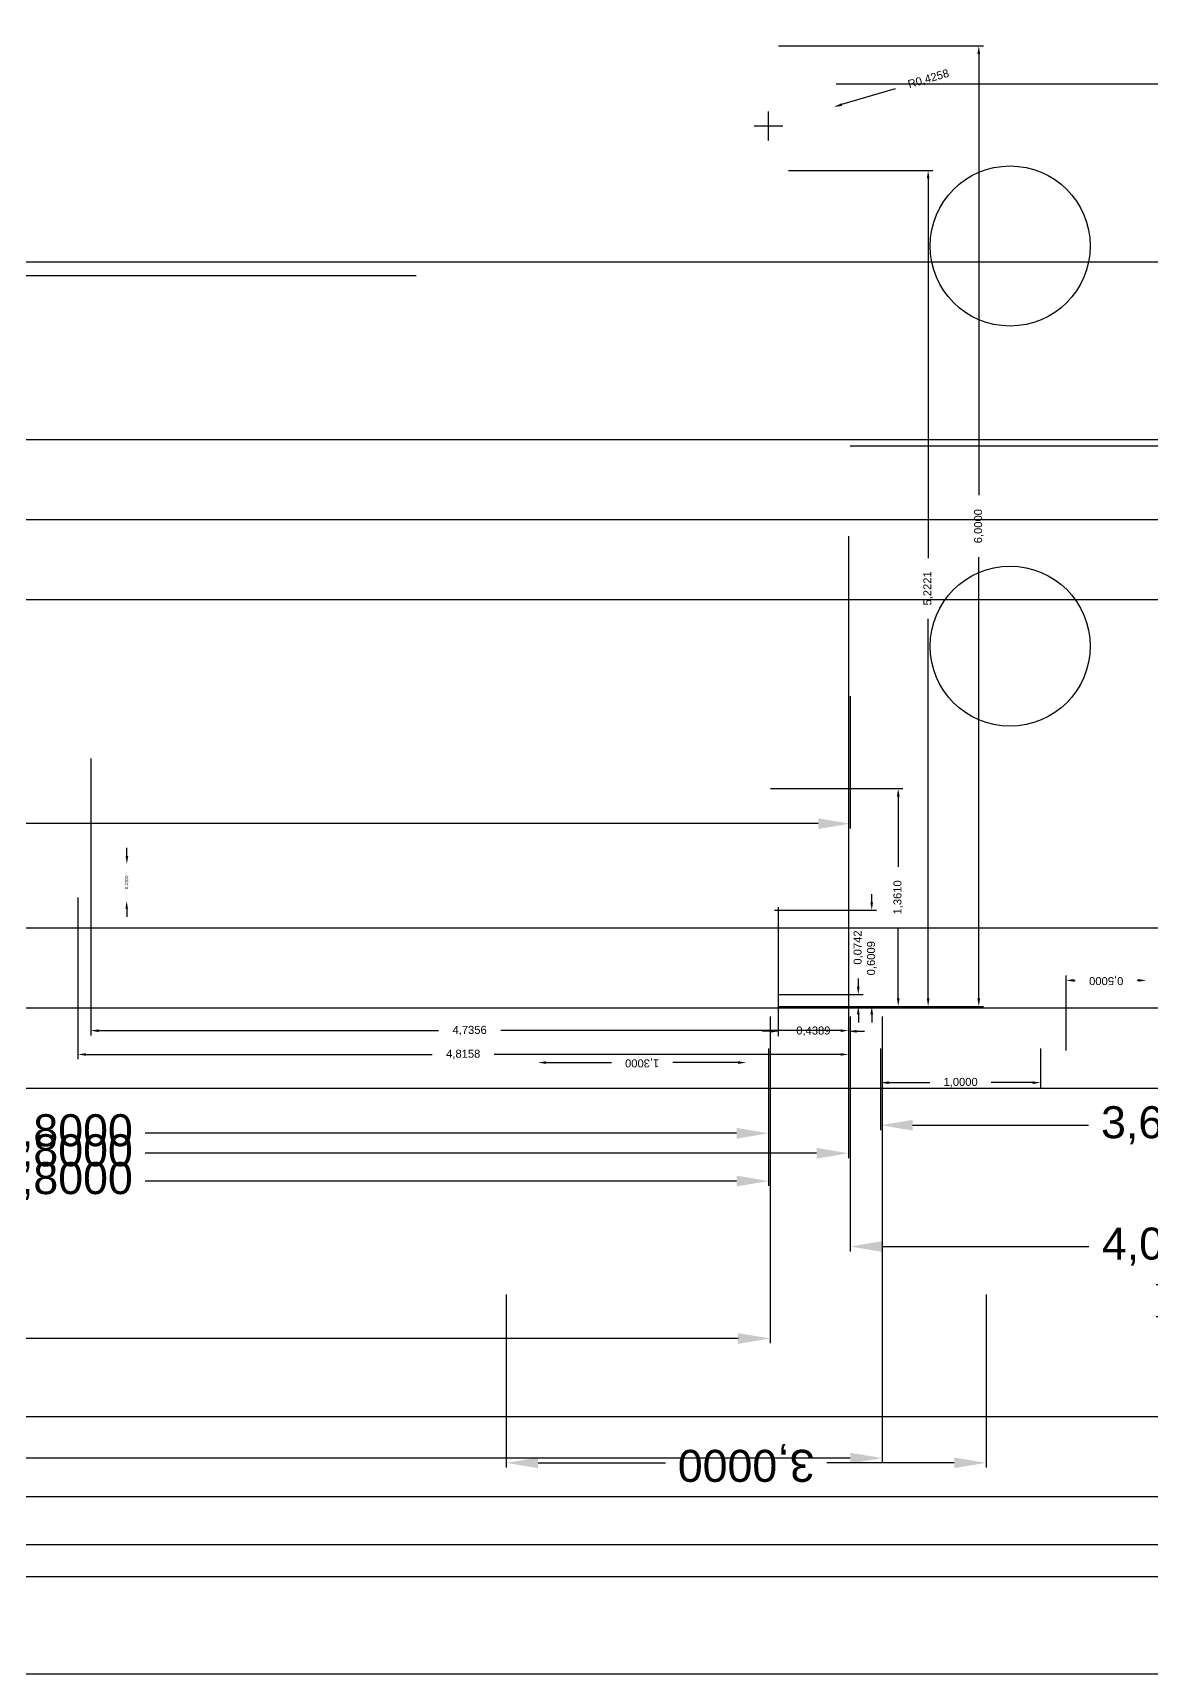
# Model space of a CAD drawing. Header units: millimetres. Extents: x -129 to 171, y -129 to 202.
# Drawn here: x 62.15 to 69.14, y 95.95 to 106.2 of the extents above; entities that cross this region are included whole.
import ezdxf

# ---------------------------------------------------------------- set-up
doc = ezdxf.new("R2010")
doc.units = ezdxf.units.MM
doc.header["$MEASUREMENT"] = 0
for name, color, linetype, plot in [('Acoperis', 180, 'Continuous', False), ('Dimensiuni interior_0', 11, 'Continuous', False), ('Dimensiuni interior_1', 11, 'Continuous', False), ('Utilități_1', 130, 'Continuous', False)]:
    doc.layers.add(name, color=color, linetype=linetype, plot=plot)
doc.styles.get("Standard").update_dxf_attribs({"font": 'arial.ttf'})
doc.dimstyles.new('Mici', dxfattribs={"dimtxt": 0.05, "dimasz": 0.05, "dimexe": 0.03, "dimexo": 0.0625, "dimgap": 0.09, "dimtad": 0, "dimdec": 4, "dimzin": 0, "dimtxsty": 'Standard', "dimcen": 0.09, "dimclrd": 1, "dimclre": 1, "dimadec": 0, "dimazin": 0, "dimtfac": 1, "dimtdec": 4, "dimtofl": 0, "dimtmove": 0, "dimatfit": 3, "dimfxl": 1, "dimtolj": 1, "dimtzin": 0, "dimarcsym": 0})

# ---------------------------------------------------------------- blocks, each defined once
blk = doc.blocks.new('*U32')
at = {"extrusion": (-1, 4.06467e-14, 2.35596e-14)}
for centre, radius, start, end in [((48.5, -16.8, -1.5), 51.8, 18.9246, 161.0754), ((48.5, -16.841, -1), 51.341, 19.1485, 160.8515), ((48.5, -16.841, -2), 51.341, 19.1485, 160.8515), ((48.5, -16.882, -1.5), 50.882, 19.3776, 160.6224)]:
    blk.add_arc(centre, radius, start, end, dxfattribs=at)
blk = doc.blocks.new('*U33')
at = {"layer": 'Acoperis', "color": 0, "linetype": 'ByBlock', "lineweight": -2, "transparency": 16777216, "rotation": 90.00000000000072}
for p in [(244.181, 135.356), (244.181, 132.305), (244.181, 129.253)]:
    blk.add_blockref('*U32', p, dxfattribs=at)
blk = doc.blocks.new('*D476')
at = {"layer": 'Defpoints', "color": 0, "transparency": 16777216}
for p in [(67.132, 104.551), (82.527, 104.551), (67.132, 103.693)]:
    blk.add_point(p, dxfattribs=at)
at = {"layer": 'Dimensiuni interior_1', "color": 1, "lineweight": -2, "transparency": 16777216}
for p, q in [((67.132, 104.489), (67.132, 103.663)), ((82.527, 104.489), (82.527, 103.663)), ((67.332, 103.693), (74.256, 103.693)), ((82.327, 103.693), (75.402, 103.693))]:
    blk.add_line(p, q, dxfattribs=at)
at = {"layer": 'Dimensiuni interior_1', "color": 1, "transparency": 16777216}
for points in [[(67.332, 103.726), (67.332, 103.659), (67.132, 103.693)], [(82.327, 103.726), (82.327, 103.659), (82.527, 103.693)]]:
    blk.add_solid(points, dxfattribs=at)
at = {"layer": 'Dimensiuni interior_1', "color": 0, "transparency": 16777216, "insert": (74.829, 103.693), "char_height": 0.2, "attachment_point": 5}
blk.add_mtext('\\A1;15,3950', dxfattribs=at)
blk = doc.blocks.new('*D529')
at = {"layer": 'Defpoints', "color": 0, "transparency": 16777216}
for p in [(82.527, 102.551), (86.527, 102.551), (82.527, 101.051)]:
    blk.add_point(p, dxfattribs=at)
at = {"layer": 'Dimensiuni interior_1', "color": 1, "lineweight": -2, "transparency": 16777216}
for p, q in [((82.527, 102.489), (82.527, 101.021)), ((86.527, 102.489), (86.527, 101.021)), ((82.727, 101.051), (84.018, 101.051)), ((86.327, 101.051), (85.035, 101.051))]:
    blk.add_line(p, q, dxfattribs=at)
at = {"layer": 'Dimensiuni interior_1', "color": 1, "transparency": 16777216}
for points in [[(82.727, 101.085), (82.727, 101.018), (82.527, 101.051)], [(86.327, 101.085), (86.327, 101.018), (86.527, 101.051)]]:
    blk.add_solid(points, dxfattribs=at)
at = {"layer": 'Dimensiuni interior_1', "color": 0, "transparency": 16777216, "insert": (84.527, 101.051), "char_height": 0.2, "attachment_point": 5}
blk.add_mtext('\\A1;4,0000', dxfattribs=at)
blk = doc.blocks.new('*D531')
at = {"layer": 'Defpoints', "color": 0, "transparency": 16777216}
for p in [(82.717, 102.351), (86.327, 102.351), (86.327, 101.809)]:
    blk.add_point(p, dxfattribs=at)
at = {"layer": 'Dimensiuni interior_1', "color": 1, "lineweight": -2, "transparency": 16777216}
for p, q in [((82.717, 102.289), (82.717, 101.779)), ((86.327, 102.289), (86.327, 101.779)), ((82.917, 101.809), (84.017, 101.809)), ((86.127, 101.809), (85.026, 101.809))]:
    blk.add_line(p, q, dxfattribs=at)
at = {"layer": 'Dimensiuni interior_1', "color": 1, "transparency": 16777216}
for points in [[(82.917, 101.842), (82.917, 101.776), (82.717, 101.809)], [(86.127, 101.842), (86.127, 101.776), (86.327, 101.809)]]:
    blk.add_solid(points, dxfattribs=at)
at = {"layer": 'Dimensiuni interior_1', "color": 0, "transparency": 16777216, "insert": (84.522, 101.809), "char_height": 0.2, "attachment_point": 5}
blk.add_mtext('\\A1;3,6100', dxfattribs=at)
blk = doc.blocks.new('*D535')
at = {"layer": 'Defpoints', "color": 0, "transparency": 16777216}
for p in [(82.717, 102.351), (83.717, 102.351), (83.717, 102.075)]:
    blk.add_point(p, dxfattribs=at)
at = {"layer": 'Dimensiuni interior_1', "color": 1, "lineweight": -2, "transparency": 16777216}
for p, q in [((82.717, 102.289), (82.717, 102.045)), ((83.717, 102.289), (83.717, 102.045)), ((82.767, 102.075), (83.025, 102.075)), ((83.667, 102.075), (83.408, 102.075))]:
    blk.add_line(p, q, dxfattribs=at)
at = {"layer": 'Dimensiuni interior_1', "color": 1, "transparency": 16777216}
for points in [[(82.767, 102.083), (82.767, 102.066), (82.717, 102.075)], [(83.667, 102.083), (83.667, 102.066), (83.717, 102.075)]]:
    blk.add_solid(points, dxfattribs=at)
at = {"layer": 'Dimensiuni interior_1', "color": 0, "transparency": 16777216, "insert": (83.217, 102.075), "char_height": 0.05, "attachment_point": 5}
blk.add_mtext('\\A1;1,0000', dxfattribs=at)
blk = doc.blocks.new('*D536')
at = {"layer": 'Defpoints', "color": 0, "transparency": 16777216}
for p in [(73.217, 102.351), (82.017, 102.351), (82.017, 101.46)]:
    blk.add_point(p, dxfattribs=at)
at = {"layer": 'Dimensiuni interior_1', "color": 1, "lineweight": -2, "transparency": 16777216}
for p, q in [((73.217, 102.289), (73.217, 101.43)), ((82.017, 102.289), (82.017, 101.43)), ((73.417, 101.46), (77.112, 101.46)), ((81.817, 101.46), (78.121, 101.46))]:
    blk.add_line(p, q, dxfattribs=at)
at = {"layer": 'Dimensiuni interior_1', "color": 1, "transparency": 16777216}
for points in [[(73.417, 101.494), (73.417, 101.427), (73.217, 101.46)], [(81.817, 101.494), (81.817, 101.427), (82.017, 101.46)]]:
    blk.add_solid(points, dxfattribs=at)
at = {"layer": 'Dimensiuni interior_1', "color": 0, "transparency": 16777216, "insert": (77.617, 101.46), "char_height": 0.2, "attachment_point": 5}
blk.add_mtext('\\A1;8,8000', dxfattribs=at)
blk = doc.blocks.new('*D541')
at = {"layer": 'Defpoints', "color": 0, "transparency": 16777216}
for p in [(73.217, 102.351), (82.017, 102.351), (82.017, 101.759)]:
    blk.add_point(p, dxfattribs=at)
at = {"layer": 'Dimensiuni interior_1', "color": 1, "lineweight": -2, "transparency": 16777216}
for p, q in [((73.217, 102.289), (73.217, 101.729)), ((82.017, 102.289), (82.017, 101.729)), ((73.417, 101.759), (77.112, 101.759)), ((81.817, 101.759), (78.121, 101.759))]:
    blk.add_line(p, q, dxfattribs=at)
at = {"layer": 'Dimensiuni interior_1', "color": 1, "transparency": 16777216}
for points in [[(73.417, 101.792), (73.417, 101.725), (73.217, 101.759)], [(81.817, 101.792), (81.817, 101.725), (82.017, 101.759)]]:
    blk.add_solid(points, dxfattribs=at)
at = {"layer": 'Dimensiuni interior_1', "color": 0, "transparency": 16777216, "insert": (77.617, 101.759), "char_height": 0.2, "attachment_point": 5}
blk.add_mtext('\\A1;8,8000', dxfattribs=at)
blk = doc.blocks.new('*D557')
at = {"layer": 'Defpoints', "color": 0, "transparency": 16777216}
for p in [(61.727, 102.551), (82.027, 102.551), (82.027, 100.477)]:
    blk.add_point(p, dxfattribs=at)
at = {"layer": 'Dimensiuni interior_1', "color": 1, "lineweight": -2, "transparency": 16777216}
for p, q in [((61.727, 102.489), (61.727, 100.447)), ((82.027, 102.489), (82.027, 100.447)), ((61.927, 100.477), (71.292, 100.477)), ((81.827, 100.477), (72.461, 100.477))]:
    blk.add_line(p, q, dxfattribs=at)
at = {"layer": 'Dimensiuni interior_1', "color": 1, "transparency": 16777216}
for points in [[(61.927, 100.51), (61.927, 100.443), (61.727, 100.477)], [(81.827, 100.51), (81.827, 100.443), (82.027, 100.477)]]:
    blk.add_solid(points, dxfattribs=at)
at = {"layer": 'Dimensiuni interior_1', "color": 0, "transparency": 16777216, "insert": (71.877, 100.477), "char_height": 0.2, "attachment_point": 5}
blk.add_mtext('\\A1;20,3000', dxfattribs=at)
blk = doc.blocks.new('*D558')
at = {"layer": 'Defpoints', "color": 0, "transparency": 16777216}
for p in [(61.727, 102.551), (82.727, 102.551), (82.727, 99.73)]:
    blk.add_point(p, dxfattribs=at)
at = {"layer": 'Dimensiuni interior_1', "color": 1, "lineweight": -2, "transparency": 16777216}
for p, q in [((61.727, 102.489), (61.727, 99.7)), ((82.727, 102.489), (82.727, 99.7)), ((61.927, 99.73), (71.642, 99.73)), ((82.527, 99.73), (72.811, 99.73))]:
    blk.add_line(p, q, dxfattribs=at)
at = {"layer": 'Dimensiuni interior_1', "color": 1, "transparency": 16777216}
for points in [[(61.927, 99.763), (61.927, 99.696), (61.727, 99.73)], [(82.527, 99.763), (82.527, 99.696), (82.727, 99.73)]]:
    blk.add_solid(points, dxfattribs=at)
at = {"layer": 'Dimensiuni interior_1', "color": 0, "transparency": 16777216, "insert": (72.227, 99.73), "char_height": 0.2, "attachment_point": 5}
blk.add_mtext('\\A1;21,0000', dxfattribs=at)
blk = doc.blocks.new('*D559')
at = {"layer": 'Defpoints', "color": 0, "transparency": 16777216}
for p in [(61.727, 102.551), (86.327, 102.551), (86.327, 99.188)]:
    blk.add_point(p, dxfattribs=at)
at = {"layer": 'Dimensiuni interior_1', "color": 1, "lineweight": -2, "transparency": 16777216}
for p, q in [((61.727, 102.489), (61.727, 99.158)), ((86.327, 102.489), (86.327, 99.158)), ((61.927, 99.188), (73.442, 99.188)), ((86.127, 99.188), (74.611, 99.188))]:
    blk.add_line(p, q, dxfattribs=at)
at = {"layer": 'Dimensiuni interior_1', "color": 1, "transparency": 16777216}
for points in [[(61.927, 99.222), (61.927, 99.155), (61.727, 99.188)], [(86.127, 99.222), (86.127, 99.155), (86.327, 99.188)]]:
    blk.add_solid(points, dxfattribs=at)
at = {"layer": 'Dimensiuni interior_1', "color": 0, "transparency": 16777216, "insert": (74.027, 99.188), "char_height": 0.2, "attachment_point": 5}
blk.add_mtext('\\A1;24,6000', dxfattribs=at)
blk = doc.blocks.new('*D560')
at = {"layer": 'Defpoints', "color": 0, "transparency": 16777216}
for p in [(61.727, 102.551), (86.527, 102.551), (86.527, 98.38)]:
    blk.add_point(p, dxfattribs=at)
at = {"layer": 'Dimensiuni interior_1', "color": 1, "lineweight": -2, "transparency": 16777216}
for p, q in [((61.727, 102.489), (61.727, 98.35)), ((86.527, 102.489), (86.527, 98.35)), ((61.927, 98.38), (73.542, 98.38)), ((86.327, 98.38), (74.711, 98.38))]:
    blk.add_line(p, q, dxfattribs=at)
at = {"layer": 'Dimensiuni interior_1', "color": 1, "transparency": 16777216}
for points in [[(61.927, 98.413), (61.927, 98.346), (61.727, 98.38)], [(86.327, 98.413), (86.327, 98.346), (86.527, 98.38)]]:
    blk.add_solid(points, dxfattribs=at)
at = {"layer": 'Dimensiuni interior_1', "color": 0, "transparency": 16777216, "insert": (74.127, 98.38), "char_height": 0.2, "attachment_point": 5}
blk.add_mtext('\\A1;24,8000', dxfattribs=at)
blk = doc.blocks.new('*D579')
at = {"layer": 'Defpoints', "color": 0, "transparency": 16777216}
for p in [(72.717, 105.551), (82.517, 105.551), (82.517, 101.634)]:
    blk.add_point(p, dxfattribs=at)
at = {"layer": 'Dimensiuni interior_1', "color": 1, "lineweight": -2, "transparency": 16777216}
for p, q in [((72.717, 105.489), (72.717, 101.604)), ((82.517, 105.489), (82.517, 101.604)), ((72.917, 101.634), (77.112, 101.634)), ((82.317, 101.634), (78.121, 101.634))]:
    blk.add_line(p, q, dxfattribs=at)
at = {"layer": 'Dimensiuni interior_1', "color": 1, "transparency": 16777216}
for points in [[(72.917, 101.667), (72.917, 101.6), (72.717, 101.634)], [(82.317, 101.667), (82.317, 101.6), (82.517, 101.634)]]:
    blk.add_solid(points, dxfattribs=at)
at = {"layer": 'Dimensiuni interior_1', "color": 0, "transparency": 16777216, "insert": (77.617, 101.634), "char_height": 0.2, "attachment_point": 5}
blk.add_mtext('\\A1;9,8000', dxfattribs=at)
blk = doc.blocks.new('*D580')
at = {"layer": 'Defpoints', "color": 0, "transparency": 16777216}
for p in [(82.017, 108.551), (83.331, 108.551), (82.017, 102.551)]:
    blk.add_point(p, dxfattribs=at)
at = {"layer": 'Dimensiuni interior_1', "color": 1, "lineweight": -2, "transparency": 16777216}
for p, q in [((82.079, 108.551), (83.361, 108.551)), ((83.331, 108.501), (83.331, 105.745)), ((83.331, 102.601), (83.331, 105.357)), ((82.079, 102.551), (83.361, 102.551))]:
    blk.add_line(p, q, dxfattribs=at)
at = {"layer": 'Dimensiuni interior_1', "color": 1, "transparency": 16777216}
for points in [[(83.322, 108.501), (83.339, 108.501), (83.331, 108.551)], [(83.322, 102.601), (83.339, 102.601), (83.331, 102.551)]]:
    blk.add_solid(points, dxfattribs=at)
at = {"layer": 'Dimensiuni interior_1', "color": 0, "transparency": 16777216, "insert": (83.331, 105.551), "char_height": 0.05, "attachment_point": 5, "rotation": 90}
blk.add_mtext('\\A1;6,0000', dxfattribs=at)
blk = doc.blocks.new('*D581')
at = {"layer": 'Defpoints', "color": 0, "transparency": 16777216}
for p in [(82.425, 108.17, 0.05), (82.017, 108.051, 0.05)]:
    blk.add_point(p, dxfattribs=at)
at = {"layer": 'Dimensiuni interior_1', "color": 1, "lineweight": -2, "transparency": 16777216}
for p, q in [((82.808, 108.282), (82.473, 108.184)), ((82.017, 107.961), (82.017, 108.141)), ((81.927, 108.051), (82.107, 108.051))]:
    blk.add_line(p, q, dxfattribs=at)
at = {"layer": 'Dimensiuni interior_1', "color": 1, "transparency": 16777216}
blk.add_solid([(82.471, 108.192), (82.476, 108.176), (82.425, 108.17)], dxfattribs=at)
at = {"layer": 'Dimensiuni interior_1', "color": 0, "transparency": 16777216, "insert": (83.017, 108.343), "char_height": 0.05, "attachment_point": 5, "rotation": 16.2351}
blk.add_mtext('\\A1;R0,4258', dxfattribs=at)
blk = doc.blocks.new('*D582')
at = {"layer": 'Defpoints', "color": 0, "transparency": 16777216}
for p in [(82.517, 105.489), (77.701, 103.294, 0.01), (82.517, 102.251)]:
    blk.add_point(p, dxfattribs=at)
at = {"layer": 'Dimensiuni interior_1', "color": 1, "lineweight": -2, "transparency": 16777216}
for p, q in [((82.517, 105.426), (82.517, 102.221)), ((77.701, 103.232), (77.701, 102.221)), ((77.751, 102.251), (79.914, 102.251)), ((82.467, 102.251), (80.303, 102.251))]:
    blk.add_line(p, q, dxfattribs=at)
at = {"layer": 'Dimensiuni interior_1', "color": 1, "transparency": 16777216}
for points in [[(77.751, 102.259), (77.751, 102.243), (77.701, 102.251)], [(82.467, 102.259), (82.467, 102.243), (82.517, 102.251)]]:
    blk.add_solid(points, dxfattribs=at)
at = {"layer": 'Dimensiuni interior_1', "color": 0, "transparency": 16777216, "insert": (80.109, 102.251), "char_height": 0.05, "attachment_point": 5}
blk.add_mtext('\\A1;4,8158', dxfattribs=at)
blk = doc.blocks.new('*D583')
at = {"layer": 'Defpoints', "color": 0, "transparency": 16777216}
for p in [(82.517, 105.489), (77.781, 104.162, 0.01), (77.781, 102.4)]:
    blk.add_point(p, dxfattribs=at)
at = {"layer": 'Dimensiuni interior_1', "color": 1, "lineweight": -2, "transparency": 16777216}
for p, q in [((82.517, 105.426), (82.517, 102.37)), ((77.781, 104.1), (77.781, 102.37)), ((77.831, 102.4), (79.954, 102.4)), ((82.467, 102.4), (80.344, 102.4))]:
    blk.add_line(p, q, dxfattribs=at)
at = {"layer": 'Dimensiuni interior_1', "color": 1, "transparency": 16777216}
for points in [[(77.831, 102.408), (77.831, 102.391), (77.781, 102.4)], [(82.467, 102.408), (82.467, 102.391), (82.517, 102.4)]]:
    blk.add_solid(points, dxfattribs=at)
at = {"layer": 'Dimensiuni interior_1', "color": 0, "transparency": 16777216, "insert": (80.149, 102.4), "char_height": 0.05, "attachment_point": 5}
blk.add_mtext('\\A1;4,7356', dxfattribs=at)
blk = doc.blocks.new('*D584')
at = {"layer": 'Defpoints', "color": 0, "transparency": 16777216}
for p in [(77.861, 103.441), (77.861, 103.211), (78.006, 103.211)]:
    blk.add_point(p, dxfattribs=at)
at = {"layer": 'Dimensiuni interior_1', "color": 1, "lineweight": -2, "transparency": 16777216}
for p, q in [((78.007, 103.491), (78.007, 103.541)), ((78.006, 103.161), (78.006, 103.111))]:
    blk.add_line(p, q, dxfattribs=at)
at = {"layer": 'Dimensiuni interior_1', "color": 1, "transparency": 16777216}
for points in [[(77.999, 103.491), (78.016, 103.491), (78.007, 103.441)], [(77.998, 103.161), (78.014, 103.161), (78.006, 103.211)]]:
    blk.add_solid(points, dxfattribs=at)
at = {"layer": 'Dimensiuni interior_1', "color": 0, "transparency": 16777216, "insert": (78.007, 103.326), "char_height": 0.02, "attachment_point": 5, "rotation": 89.7665}
blk.add_mtext('\\A1;0,2300', dxfattribs=at)
blk = doc.blocks.new('*D586')
at = {"layer": 'Defpoints', "color": 0, "transparency": 16777216}
for p in [(81.991, 103.152, 0.01), (82.662, 103.152), (82.079, 102.551)]:
    blk.add_point(p, dxfattribs=at)
at = {"layer": 'Dimensiuni interior_1', "color": 1, "lineweight": -2, "transparency": 16777216}
for p, q in [((82.662, 103.202), (82.662, 103.252)), ((82.054, 103.152), (82.692, 103.152)), ((82.142, 102.551), (82.692, 102.551)), ((82.662, 102.501), (82.662, 102.451))]:
    blk.add_line(p, q, dxfattribs=at)
at = {"layer": 'Dimensiuni interior_1', "color": 1, "transparency": 16777216}
for points in [[(82.653, 103.202), (82.67, 103.202), (82.662, 103.152)], [(82.653, 102.501), (82.67, 102.501), (82.662, 102.551)]]:
    blk.add_solid(points, dxfattribs=at)
at = {"layer": 'Dimensiuni interior_1', "color": 0, "transparency": 16777216, "insert": (82.662, 102.852), "char_height": 0.05, "attachment_point": 5, "rotation": 90}
blk.add_mtext('\\A1;0,6009', dxfattribs=at)
blk = doc.blocks.new('*D587')
at = {"layer": 'Defpoints', "color": 0, "transparency": 16777216}
for p in [(81.967, 103.912, 0.01), (82.827, 103.912), (82.079, 102.551)]:
    blk.add_point(p, dxfattribs=at)
at = {"layer": 'Dimensiuni interior_1', "color": 1, "lineweight": -2, "transparency": 16777216}
for p, q in [((82.029, 103.912), (82.857, 103.912)), ((82.827, 103.862), (82.827, 103.423)), ((82.827, 102.601), (82.827, 103.04)), ((82.142, 102.551), (82.857, 102.551))]:
    blk.add_line(p, q, dxfattribs=at)
at = {"layer": 'Dimensiuni interior_1', "color": 1, "transparency": 16777216}
for points in [[(82.819, 103.862), (82.836, 103.862), (82.827, 103.912)], [(82.819, 102.601), (82.836, 102.601), (82.827, 102.551)]]:
    blk.add_solid(points, dxfattribs=at)
at = {"layer": 'Dimensiuni interior_1', "color": 0, "transparency": 16777216, "insert": (82.827, 103.232), "char_height": 0.05, "attachment_point": 5, "rotation": 90}
blk.add_mtext('\\A1;1,3610', dxfattribs=at)
blk = doc.blocks.new('*D588')
at = {"layer": 'Defpoints', "color": 0, "transparency": 16777216}
for p in [(82.017, 102.625, 0.05), (82.079, 102.551), (82.578, 102.625)]:
    blk.add_point(p, dxfattribs=at)
at = {"layer": 'Dimensiuni interior_1', "color": 1, "lineweight": -2, "transparency": 16777216}
for p, q in [((82.578, 102.675), (82.578, 102.725)), ((82.079, 102.625), (82.608, 102.625)), ((82.142, 102.551), (82.608, 102.551)), ((82.578, 102.501), (82.578, 102.451))]:
    blk.add_line(p, q, dxfattribs=at)
at = {"layer": 'Dimensiuni interior_1', "color": 1, "transparency": 16777216}
for points in [[(82.569, 102.675), (82.586, 102.675), (82.578, 102.625)], [(82.569, 102.501), (82.586, 102.501), (82.578, 102.551)]]:
    blk.add_solid(points, dxfattribs=at)
at = {"layer": 'Dimensiuni interior_1', "color": 0, "transparency": 16777216, "insert": (82.578, 102.919), "char_height": 0.05, "attachment_point": 5, "rotation": 90}
blk.add_mtext('\\A1;0,0742', dxfattribs=at)
blk = doc.blocks.new('*D589')
at = {"layer": 'Defpoints', "color": 0, "transparency": 16777216}
for p in [(82.079, 107.773, 0.01), (83.014, 107.773), (82.079, 102.551)]:
    blk.add_point(p, dxfattribs=at)
at = {"layer": 'Dimensiuni interior_1', "color": 1, "lineweight": -2, "transparency": 16777216}
for p, q in [((82.142, 107.773), (83.044, 107.773)), ((83.014, 107.723), (83.014, 105.351)), ((83.014, 102.601), (83.014, 104.973)), ((82.142, 102.551), (83.044, 102.551))]:
    blk.add_line(p, q, dxfattribs=at)
at = {"layer": 'Dimensiuni interior_1', "color": 1, "transparency": 16777216}
for points in [[(83.006, 107.723), (83.023, 107.723), (83.014, 107.773)], [(83.006, 102.601), (83.023, 102.601), (83.014, 102.551)]]:
    blk.add_solid(points, dxfattribs=at)
at = {"layer": 'Dimensiuni interior_1', "color": 0, "transparency": 16777216, "insert": (83.014, 105.162), "char_height": 0.05, "attachment_point": 5, "rotation": 90}
blk.add_mtext('\\A1;5,2221', dxfattribs=at)
blk = doc.blocks.new('*D590')
at = {"layer": 'Defpoints', "color": 0, "transparency": 16777216}
for p in [(82.517, 105.489), (82.078, 103.235, 0.01), (82.078, 102.396)]:
    blk.add_point(p, dxfattribs=at)
at = {"layer": 'Dimensiuni interior_1', "color": 1, "lineweight": -2, "transparency": 16777216}
for p, q in [((82.517, 105.426), (82.517, 102.366)), ((82.078, 103.172), (82.078, 102.366)), ((82.028, 102.396), (81.978, 102.396)), ((82.567, 102.396), (82.617, 102.396))]:
    blk.add_line(p, q, dxfattribs=at)
at = {"layer": 'Dimensiuni interior_1', "color": 1, "transparency": 16777216}
for points in [[(82.028, 102.404), (82.028, 102.387), (82.078, 102.396)], [(82.567, 102.404), (82.567, 102.387), (82.517, 102.396)]]:
    blk.add_solid(points, dxfattribs=at)
at = {"layer": 'Dimensiuni interior_1', "color": 0, "transparency": 16777216, "insert": (82.297, 102.396), "char_height": 0.05, "attachment_point": 5}
blk.add_mtext('\\A1;0,4389', dxfattribs=at)
blk = doc.blocks.new('*D634')
at = {"layer": 'Defpoints', "color": 0, "transparency": 16777216}
for p in [(84.377, 113.614), (84.377, 100.814), (86.56, 100.814)]:
    blk.add_point(p, dxfattribs=at)
at = {"layer": 'Dimensiuni interior_0', "color": 1, "lineweight": -2, "transparency": 16777216}
for p, q in [((84.439, 113.614), (86.59, 113.614)), ((86.56, 113.414), (86.56, 107.787)), ((86.56, 101.014), (86.56, 106.641)), ((84.439, 100.814), (86.59, 100.814))]:
    blk.add_line(p, q, dxfattribs=at)
at = {"layer": 'Dimensiuni interior_0', "color": 1, "transparency": 16777216}
for points in [[(86.526, 113.414), (86.593, 113.414), (86.56, 113.614)], [(86.526, 101.014), (86.593, 101.014), (86.56, 100.814)]]:
    blk.add_solid(points, dxfattribs=at)
at = {"layer": 'Dimensiuni interior_0', "color": 0, "transparency": 16777216, "insert": (86.56, 107.214), "char_height": 0.2, "attachment_point": 5, "rotation": 90}
blk.add_mtext('\\A1;12,8000', dxfattribs=at)
blk = doc.blocks.new('*D635')
at = {"layer": 'Defpoints', "color": 0, "transparency": 16777216}
for p in [(84.377, 113.614), (84.377, 100.614), (87.012, 100.614)]:
    blk.add_point(p, dxfattribs=at)
at = {"layer": 'Dimensiuni interior_0', "color": 1, "lineweight": -2, "transparency": 16777216}
for p, q in [((84.439, 113.614), (87.042, 113.614)), ((87.012, 113.414), (87.012, 107.687)), ((87.012, 100.814), (87.012, 106.541)), ((84.439, 100.614), (87.042, 100.614))]:
    blk.add_line(p, q, dxfattribs=at)
at = {"layer": 'Dimensiuni interior_0', "color": 1, "transparency": 16777216}
for points in [[(86.979, 113.414), (87.046, 113.414), (87.012, 113.614)], [(86.979, 100.814), (87.046, 100.814), (87.012, 100.614)]]:
    blk.add_solid(points, dxfattribs=at)
at = {"layer": 'Dimensiuni interior_0', "color": 0, "transparency": 16777216, "insert": (87.012, 107.114), "char_height": 0.2, "attachment_point": 5, "rotation": 90}
blk.add_mtext('\\A1;13,0000', dxfattribs=at)
blk = doc.blocks.new('*D638')
at = {"layer": 'Defpoints', "color": 0, "transparency": 16777216}
for p in [(84.377, 113.614), (82.377, 108.314, 0.2), (86.233, 108.314)]:
    blk.add_point(p, dxfattribs=at)
at = {"layer": 'Dimensiuni interior_0', "color": 1, "lineweight": -2, "transparency": 16777216}
for p, q in [((84.439, 113.614), (86.263, 113.614)), ((86.233, 113.414), (86.233, 111.469)), ((86.233, 108.514), (86.233, 110.459)), ((82.439, 108.314), (86.263, 108.314))]:
    blk.add_line(p, q, dxfattribs=at)
at = {"layer": 'Dimensiuni interior_0', "color": 1, "transparency": 16777216}
for points in [[(86.199, 113.414), (86.266, 113.414), (86.233, 113.614)], [(86.199, 108.514), (86.266, 108.514), (86.233, 108.314)]]:
    blk.add_solid(points, dxfattribs=at)
at = {"layer": 'Dimensiuni interior_0', "color": 0, "transparency": 16777216, "insert": (86.233, 110.964), "char_height": 0.2, "attachment_point": 5, "rotation": 90}
blk.add_mtext('\\A1;5,3000', dxfattribs=at)
blk = doc.blocks.new('*D639')
at = {"layer": 'Defpoints', "color": 0, "transparency": 16777216}
for p in [(84.377, 102.714), (83.877, 102.214), (84.377, 102.214)]:
    blk.add_point(p, dxfattribs=at)
at = {"layer": 'Dimensiuni interior_0', "color": 1, "lineweight": -2, "transparency": 16777216}
for p, q in [((83.877, 102.276), (83.877, 102.744)), ((83.927, 102.714), (83.933, 102.714)), ((84.327, 102.714), (84.32, 102.714))]:
    blk.add_line(p, q, dxfattribs=at)
at = {"layer": 'Dimensiuni interior_0', "color": 1, "transparency": 16777216}
for points in [[(83.927, 102.705), (83.927, 102.722), (83.877, 102.714)], [(84.327, 102.705), (84.327, 102.722), (84.377, 102.714)]]:
    blk.add_solid(points, dxfattribs=at)
at = {"layer": 'Dimensiuni interior_0', "color": 0, "transparency": 16777216, "insert": (84.127, 102.714), "char_height": 0.05, "attachment_point": 5, "rotation": 180}
blk.add_mtext('\\A1;0,5000', dxfattribs=at)
blk = doc.blocks.new('*D641')
at = {"layer": 'Defpoints', "color": 0, "transparency": 16777216}
for p in [(80.377, 100.814), (83.377, 100.814), (80.377, 99.7)]:
    blk.add_point(p, dxfattribs=at)
at = {"layer": 'Dimensiuni interior_0', "color": 1, "lineweight": -2, "transparency": 16777216}
for p, q in [((80.377, 100.751), (80.377, 99.67)), ((83.377, 100.751), (83.377, 99.67)), ((80.577, 99.7), (81.372, 99.7)), ((83.177, 99.7), (82.381, 99.7))]:
    blk.add_line(p, q, dxfattribs=at)
at = {"layer": 'Dimensiuni interior_0', "color": 1, "transparency": 16777216}
for points in [[(80.577, 99.667), (80.577, 99.733), (80.377, 99.7)], [(83.177, 99.667), (83.177, 99.733), (83.377, 99.7)]]:
    blk.add_solid(points, dxfattribs=at)
at = {"layer": 'Dimensiuni interior_0', "color": 0, "transparency": 16777216, "insert": (81.877, 99.7), "char_height": 0.2, "attachment_point": 5, "rotation": 180}
blk.add_mtext('\\A1;3,0000', dxfattribs=at)
blk = doc.blocks.new('*D642')
at = {"layer": 'Defpoints', "color": 0, "transparency": 16777216}
for p in [(80.577, 102.214), (80.577, 102.2), (81.877, 102.214)]:
    blk.add_point(p, dxfattribs=at)
at = {"layer": 'Dimensiuni interior_0', "color": 1, "lineweight": -2, "transparency": 16777216}
for p, q in [((80.627, 102.2), (81.035, 102.2)), ((81.827, 102.2), (81.418, 102.2))]:
    blk.add_line(p, q, dxfattribs=at)
at = {"layer": 'Dimensiuni interior_0', "color": 1, "transparency": 16777216}
for points in [[(80.627, 102.192), (80.627, 102.209), (80.577, 102.2)], [(81.827, 102.192), (81.827, 102.209), (81.877, 102.2)]]:
    blk.add_solid(points, dxfattribs=at)
at = {"layer": 'Dimensiuni interior_0', "color": 0, "transparency": 16777216, "insert": (81.227, 102.2), "char_height": 0.05, "attachment_point": 5, "rotation": 180}
blk.add_mtext('\\A1;1,3000', dxfattribs=at)
blk = doc.blocks.new('*D890')
at = {"layer": 'Defpoints', "color": 0, "transparency": 16777216}
for p in [(61.727, 108.551), (84.727, 108.551), (84.727, 107.201)]:
    blk.add_point(p, dxfattribs=at)
at = {"layer": 'Dimensiuni interior_1', "color": 1, "lineweight": -2, "transparency": 16777216}
for p, q in [((61.727, 108.489), (61.727, 107.171)), ((84.727, 108.489), (84.727, 107.171)), ((61.777, 107.201), (73.013, 107.201)), ((84.677, 107.201), (73.44, 107.201))]:
    blk.add_line(p, q, dxfattribs=at)
at = {"layer": 'Dimensiuni interior_1', "color": 1, "transparency": 16777216}
for points in [[(61.777, 107.209), (61.777, 107.193), (61.727, 107.201)], [(84.677, 107.209), (84.677, 107.193), (84.727, 107.201)]]:
    blk.add_solid(points, dxfattribs=at)
at = {"layer": 'Dimensiuni interior_1', "color": 0, "transparency": 16777216, "insert": (73.227, 107.201), "char_height": 0.05, "attachment_point": 5}
blk.add_mtext('\\A1;23,0000', dxfattribs=at)
blk = doc.blocks.new('*D939')
at = {"layer": 'Defpoints', "color": 0, "transparency": 16777216}
for p in [(73.889, 117.051), (79.877, 117.051), (79.877, 107.114)]:
    blk.add_point(p, dxfattribs=at)
at = {"layer": 'Dimensiuni interior_0', "color": 1, "lineweight": -2, "transparency": 16777216}
for p, q in [((79.814, 117.051), (73.859, 117.051)), ((73.889, 116.851), (73.889, 112.588)), ((73.889, 107.314), (73.889, 111.577)), ((79.814, 107.114), (73.859, 107.114))]:
    blk.add_line(p, q, dxfattribs=at)
at = {"layer": 'Dimensiuni interior_0', "color": 1, "transparency": 16777216}
for points in [[(73.856, 116.851), (73.922, 116.851), (73.889, 117.051)], [(73.856, 107.314), (73.922, 107.314), (73.889, 107.114)]]:
    blk.add_solid(points, dxfattribs=at)
at = {"layer": 'Dimensiuni interior_0', "color": 0, "transparency": 16777216, "insert": (73.889, 112.083), "char_height": 0.2, "attachment_point": 5, "rotation": 90}
blk.add_mtext('\\A1;9,9375', dxfattribs=at)
blk = doc.blocks.new('A$Ca0c041a6')
at = {"layer": 'Utilități_1', "extrusion": (0, -1, -2.22045e-16)}
blk.add_line((42.32116, 25.47289, 10.95), (42.32116, 25.47289, 10.45), dxfattribs=at)
at = {"layer": 'Utilități_1', "color": 1}
blk.add_line((49.24982, 23.8, 10), (47.24982, 23.8, 10), dxfattribs=at)
for centre in [(48.24982, 25.05, 10), (48.24982, 22.55, 10)]:
    blk.add_circle(centre, 0.5, dxfattribs=at)
at = {"layer": 'Acoperis'}
blk.add_blockref('*U33', (-231.0811, -113.51704, 30), dxfattribs=at)
at = {"layer": 'Dimensiuni interior_0'}
for base, p1, p2, angle, override, picture, middle in [((38.61222, 34.8, -30), (44.59982, 24.8625, -30), (44.59982, 34.8, -30), 90, {"dimtxt": 0.2, "dimasz": 0.2}, '*D939', (38.61222, 29.83125, -30)), ((50.95597, 26.0625, -30), (49.09982, 31.3625, -30), (47.09982, 26.0625, -29.8), 90, {"dimtxt": 0.2, "dimasz": 0.2}, '*D638', (50.95597, 28.7125, -30)), ((45.29982, 19.949, -19.75), (46.59982, 19.9625, -19.75), (45.29982, 19.9625, -19.75), 180, {"dimse1": 1, "dimse2": 1}, '*D642', (45.94982, 19.949, -19.75)), ((45.09982, 17.44852, -19.75), (48.09982, 18.5625, -19.75), (45.09982, 18.5625, -19.75), 180, {"dimtxt": 0.2, "dimasz": 0.2}, '*D641', (46.59982, 17.44852, -19.75))]:
    dim = blk.add_linear_dim(base=base, p1=p1, p2=p2, angle=angle, dimstyle='Mici', override=override, dxfattribs=at)
    dim.commit()
    dim.dimension.update_dxf_attribs({"geometry": picture, "text_midpoint": middle, "insert": (-35.27669, -82.25133)})
for base, p1, p2, angle, override, picture, middle in [((51.28283, 18.5625, -30), (49.09982, 31.3625, -30), (49.09982, 18.5625, -30), 90, {"dimtxt": 0.2, "dimasz": 0.2}, '*D634', (51.28283, 24.9625, -30)), ((51.7357, 18.3625, -30), (49.09982, 31.3625, -30), (49.09982, 18.3625, -30), 90, {"dimtxt": 0.2, "dimasz": 0.2}, '*D635', (51.7357, 24.8625, -30)), ((49.09982, 20.4625, -29.5), (48.59982, 19.9625, -29.5), (49.09982, 19.9625, -29.5), 180, {"dimse2": 1}, '*D639', (48.84982, 20.4625, -29.5))]:
    dim = blk.add_linear_dim(base=base, p1=p1, p2=p2, angle=angle, dimstyle='Mici', override=override, dxfattribs=at)
    dim.commit()
    dim.dimension.update_dxf_attribs({"geometry": picture, "text_midpoint": middle, "dimtype": 128, "insert": (-35.27669, -82.25133)})
at = {"layer": 'Dimensiuni interior_1'}
for base, p1, p2, picture, middle in [((49.44982, 24.9497, 13), (26.44982, 26.3, 13), (49.44982, 26.3, 13), '*D890', (37.94982, 24.9497, 13)), ((46.80096, 20.1444, 10), (47.23982, 23.2375, 10), (46.80096, 20.98322, 10.01), '*D590', (47.02039, 20.1444, 10)), ((48.43982, 19.82341), (47.43982, 20.1), (48.43982, 20.1), '*D535', (47.93982, 19.82341))]:
    dim = blk.add_linear_dim(base=base, p1=p1, p2=p2, dimstyle='Mici', dxfattribs=at)
    dim.commit()
    dim.dimension.update_dxf_attribs({"geometry": picture, "text_midpoint": middle, "insert": (-35.27669, -82.25133)})
dim = blk.add_linear_dim(base=(48.05394, 26.3, 10), p1=(46.73982, 20.3, 10), p2=(46.73982, 26.3, 10), angle=90, dimstyle='Mici', dxfattribs=at)
dim.commit()
dim.dimension.update_dxf_attribs({"geometry": '*D580', "text_midpoint": (48.05394, 23.3, 10), "dimtype": 128, "insert": (-35.27669, -82.25133)})
dim = blk.add_radius_dim(center=(46.73982, 25.8, 10.05), mpoint=(47.14868, 25.91906, 10.05), dimstyle='Mici', dxfattribs=at)
dim.commit()
dim.dimension.update_dxf_attribs({"geometry": '*D581', "text_midpoint": (47.74046, 26.09138, 10), "dimtype": 132, "insert": (-35.27669, -82.25133)})
for base, p1, p2, angle, picture, middle, set_off in [((47.73756, 25.52212, 10), (46.80232, 20.3, 10), (46.80272, 25.52212, 10.01), 90, '*D589', (47.73756, 22.91106, 10), (-35.27669, -82.25133)), ((47.23982, 19.9998, 10), (42.424, 21.04306, 10.01), (47.23982, 23.2375, 10), 0, '*D582', (44.83191, 19.9998, 10), (-35.27669, -82.25133)), ((42.50427, 20.148296, 10), (47.239824, 23.2375, 10), (42.50427, 21.910714, 10.01), 0, '*D583', (44.872047, 20.148296, 10), (-35.276694, -82.251327)), ((47.55051, 21.66097, 10), (46.80272, 20.3, 10), (46.69024, 21.66097, 10.01), 90, '*D587', (47.55051, 20.98049, 10), (-35.27669, -82.25133)), ((47.38506, 20.90093, 10), (46.80272, 20.3, 10), (46.71447, 20.90093, 10.01), 90, '*D586', (47.38506, 20.60046, 10), (-35.27669, -82.25133)), ((47.30097, 20.37416, 10), (46.80232, 20.3, 10), (46.73982, 20.37416, 10.05), 90, '*D588', (47.30097, 20.66769, 10), (-35.27669, -82.25133))]:
    dim = blk.add_linear_dim(base=base, p1=p1, p2=p2, angle=angle, dimstyle='Mici', dxfattribs=at)
    dim.commit()
    dim.dimension.update_dxf_attribs({"geometry": picture, "text_midpoint": middle, "insert": set_off})
for base, p1, p2, angle, override, picture, middle in [((47.23982, 19.38224, 10), (37.43982, 23.3, 10), (47.23982, 23.3, 10), 0, {"dimtxt": 0.2, "dimasz": 0.2}, '*D579', (42.33982, 19.38224, 10)), ((42.72942, 20.95941, 10.04), (42.58473, 21.18998, 10.04), (42.58473, 20.96, 10.04), 89.766522, {"dimtxt": 0.02, "dimse1": 1, "dimse2": 1}, '*D584', (42.72989, 21.0744, 10.04))]:
    dim = blk.add_linear_dim(base=base, p1=p1, p2=p2, angle=angle, dimstyle='Mici', override=override, dxfattribs=at)
    dim.commit()
    dim.dimension.update_dxf_attribs({"geometry": picture, "text_midpoint": middle, "dimtype": 128, "insert": (-35.27669, -82.25133)})
for base, p1, p2, picture, middle in [((31.85482, 21.44128, 18), (47.24982, 22.3, 18), (31.85482, 22.3, 18), '*D476', (39.55232, 21.44128, 18)), ((46.73982, 19.20913), (37.93982, 20.1), (46.73982, 20.1), '*D536', (42.33982, 19.20913)), ((46.73982, 19.50739, 4.9), (37.93982, 20.1, 4.9), (46.73982, 20.1, 4.9), '*D541', (42.33982, 19.50739, 4.9)), ((51.04982, 19.55758), (47.43982, 20.1), (51.04982, 20.1), '*D531', (49.24482, 19.55758))]:
    dim = blk.add_linear_dim(base=base, p1=p1, p2=p2, dimstyle='Mici', override={"dimtxt": 0.2, "dimasz": 0.2}, dxfattribs=at)
    dim.commit()
    dim.dimension.update_dxf_attribs({"geometry": picture, "text_midpoint": middle, "insert": (-35.27669, -82.25133)})
for base, p1, p2, picture, middle in [((46.74982, 18.22533), (26.44982, 20.3), (46.74982, 20.3), '*D557', (36.59982, 18.22533)), ((47.44982, 17.47826), (26.44982, 20.3), (47.44982, 20.3), '*D558', (36.94982, 17.47826)), ((51.04982, 16.93716), (26.44982, 20.3), (51.04982, 20.3), '*D559', (38.74982, 16.93716)), ((51.24982, 16.12839), (26.44982, 20.3), (51.24982, 20.3), '*D560', (38.84982, 16.12839)), ((47.24982, 18.79995, 10), (51.24982, 20.3, 10), (47.24982, 20.3, 10), '*D529', (49.24982, 18.79995, 10))]:
    dim = blk.add_linear_dim(base=base, p1=p1, p2=p2, angle=0, dimstyle='Mici', override={"dimtxt": 0.2, "dimasz": 0.2}, dxfattribs=at)
    dim.commit()
    dim.dimension.update_dxf_attribs({"geometry": picture, "text_midpoint": middle, "insert": (-35.27669, -82.25133)})

msp = doc.modelspace()

# ---------------------------------------------------------------- block references
msp.add_blockref('A$Ca0c041a6', (20.005, 79.822))

doc.saveas('drawing.dxf')
